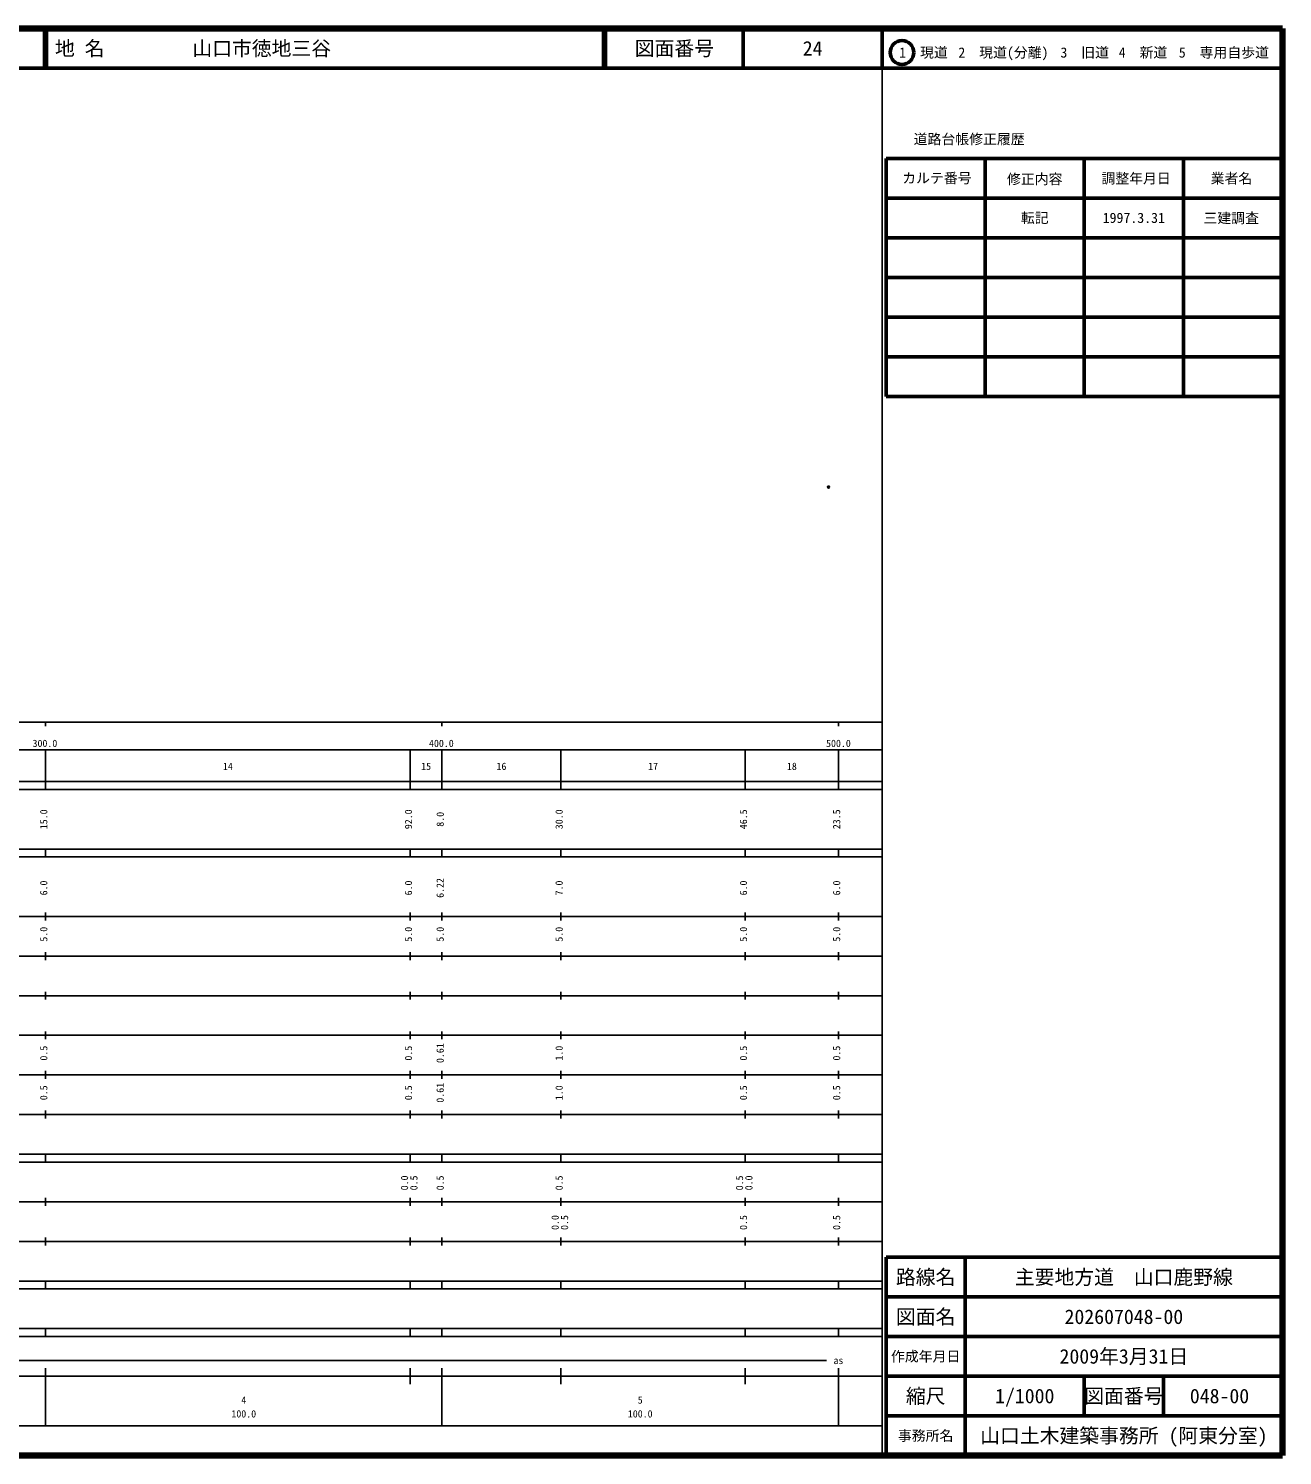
# Model space of a CAD drawing. Units: millimetres on the paper. Extents: x 40 to 680, y 20 to 380.
# Drawn here: x 363.7 to 680, y 20 to 380 of the extents above; entities that cross this region are included whole.
import ezdxf
from ezdxf.enums import TextEntityAlignment as Align

# ---------------------------------------------------------------- set-up
doc = ezdxf.new("R2010")
doc.units = ezdxf.units.MM
doc.header["$PDMODE"] = 32
doc.header["$PDSIZE"] = 0.5
doc.layers.add('M-OTRS', color=6, linetype='Continuous')
doc.layers.add('M-TTL-TXT', color=7, linetype='Continuous')
for name, color, linetype, lineweight in [('M-TTL', 2, 'Continuous', 140), ('M-TTL-BAND', 7, 'Continuous', 25), ('M-TTL-FRAM', 2, 'Continuous', 50), ('M-TTL-LINE', 7, 'Continuous', 50)]:
    doc.layers.add(name, color=color, linetype=linetype, lineweight=lineweight)
doc.styles.add('ＭＳ ゴシック', font='')
doc.styles.get('ＭＳ ゴシック').set_extended_font_data('MS Gothic')

msp = doc.modelspace()

# ---------------------------------------------------------------- linework, layer by layer
at = {"layer": 'M-OTRS'}
msp.add_point((565.524, 264.327), dxfattribs=at)
at = {"layer": 'M-TTL'}
for p, q in [((680, 380), (40, 380)), ((680, 20), (680, 380)), ((40, 20), (680, 20))]:
    msp.add_line(p, q, dxfattribs=at)
at = {"layer": 'M-TTL-BAND'}
for p, q in [((579, 20), (579, 370)), ((40, 205), (579, 205)), ((368, 205), (368, 204)), ((468, 205), (468, 204)), ((568, 205), (568, 204)), ((68, 198), (579, 198)), ((368, 188), (368, 198)), ((460, 188), (460, 198)), ((468, 188), (468, 198)), ((498, 188), (498, 198)), ((544.5, 188), (544.5, 198)), ((568, 188), (568, 198)), ((40, 190), (579, 190)), ((40, 188), (579, 188)), ((40, 173), (579, 173)), ((368, 171), (368, 173)), ((460, 171), (460, 173)), ((468, 171), (468, 173)), ((498, 171), (498, 173)), ((544.5, 171), (544.5, 173)), ((568, 171), (568, 173)), ((40, 171), (579, 171)), ((40, 156), (579, 156)), ((368, 155), (368, 157)), ((460, 155), (460, 157)), ((468, 155), (468, 157)), ((498, 155), (498, 157)), ((544.5, 155), (544.5, 157)), ((568, 155), (568, 157)), ((46, 146), (579, 146)), ((368, 145), (368, 147)), ((460, 145), (460, 147)), ((468, 145), (468, 147)), ((498, 145), (498, 147)), ((544.5, 145), (544.5, 147)), ((568, 145), (568, 147)), ((368, 135), (368, 137)), ((460, 135), (460, 137)), ((468, 135), (468, 137)), ((498, 135), (498, 137)), ((544.5, 135), (544.5, 137)), ((568, 135), (568, 137)), ((52, 136), (579, 136)), ((46, 126), (579, 126)), ((368, 125), (368, 127)), ((460, 125), (460, 127)), ((468, 125), (468, 127)), ((498, 125), (498, 127)), ((544.5, 125), (544.5, 127)), ((568, 125), (568, 127)), ((52, 116), (579, 116)), ((368, 115), (368, 117)), ((460, 115), (460, 117)), ((468, 115), (468, 117)), ((498, 115), (498, 117)), ((544.5, 115), (544.5, 117)), ((568, 115), (568, 117)), ((46, 106), (579, 106)), ((368, 105), (368, 107)), ((460, 105), (460, 107)), ((468, 105), (468, 107)), ((498, 105), (498, 107)), ((544.5, 105), (544.5, 107)), ((568, 105), (568, 107)), ((40, 96), (579, 96)), ((40, 94), (579, 94)), ((368, 94), (368, 96)), ((460, 94), (460, 96)), ((468, 94), (468, 96)), ((498, 94), (498, 96)), ((544.5, 94), (544.5, 96)), ((568, 94), (568, 96)), ((49, 84), (579, 84)), ((368, 83), (368, 85)), ((460, 83), (460, 85)), ((468, 83), (468, 85)), ((498, 83), (498, 85)), ((544.5, 83), (544.5, 85)), ((568, 83), (568, 85)), ((40, 74), (579, 74)), ((368, 73), (368, 75)), ((460, 73), (460, 75)), ((468, 73), (468, 75)), ((498, 73), (498, 75)), ((544.5, 73), (544.5, 75)), ((568, 73), (568, 75)), ((40, 64), (579, 64)), ((40, 62), (579, 62)), ((368, 62), (368, 64)), ((460, 62), (460, 64)), ((468, 62), (468, 64)), ((498, 62), (498, 64)), ((544.5, 62), (544.5, 64)), ((568, 62), (568, 64)), ((40, 52), (579, 52)), ((368, 50), (368, 52)), ((460, 50), (460, 52)), ((468, 50), (468, 52)), ((498, 50), (498, 52)), ((544.5, 50), (544.5, 52)), ((568, 50), (568, 52)), ((40, 50), (579, 50)), ((71, 44), (565, 44)), ((40, 40), (579, 40)), ((368, 27.5), (368, 42)), ((460, 38), (460, 42)), ((468, 27.5), (468, 42)), ((498, 38), (498, 42)), ((544.5, 38), (544.5, 42)), ((568, 27.5), (568, 42)), ((68, 27.5), (579, 27.5))]:
    msp.add_line(p, q, dxfattribs=at)
at = {"layer": 'M-TTL-FRAM'}
for p, q in [((580, 347.197), (580, 287.197)), ((580, 347.197), (680, 347.197)), ((580, 287.197), (680, 287.197)), ((680, 70), (580, 70)), ((580, 70), (580, 20))]:
    msp.add_line(p, q, dxfattribs=at)
at = {"layer": 'M-TTL-LINE'}
for p, q in [((367.75, 380), (367.75, 370)), ((368.25, 380), (368.25, 370)), ((508.747, 380), (508.747, 370)), ((509.247, 380), (509.247, 370)), ((543.997, 380), (543.997, 370)), ((579, 380), (579, 370)), ((40, 370), (680, 370)), ((605, 347.197), (605, 287.197)), ((630, 347.197), (630, 287.197)), ((655, 347.197), (655, 287.197)), ((580, 337.197), (680, 337.197)), ((580, 327.197), (680, 327.197)), ((580, 317.197), (680, 317.197)), ((580, 307.197), (680, 307.197)), ((580, 297.197), (680, 297.197)), ((600, 70), (600, 20)), ((680, 60), (580, 60)), ((680, 50), (580, 50)), ((680, 40), (580, 40)), ((630, 40), (630, 30)), ((650, 40), (650, 30)), ((680, 30), (580, 30))]:
    msp.add_line(p, q, dxfattribs=at)
msp.add_circle((584.031, 373.958), 3, dxfattribs=at)

# ---------------------------------------------------------------- texts
at = {"layer": 'M-TTL-BAND', "style": 'ＭＳ ゴシック'}
for s, p in [('300.0', (367.844, 198.195)), ('400.0', (467.844, 198.195)), ('500.0', (568, 198.195)), ('14', (414, 192.405)), ('15', (464, 192.405)), ('16', (483, 192.405)), ('17', (521.25, 192.405)), ('18', (556.25, 192.405)), ('as', (568, 42.5)), ('4', (418, 32.523)), ('5', (518, 32.523)), ('100.0', (418, 29.033)), ('100.0', (518, 29.033))]:
    msp.add_text(s, height=1.833, dxfattribs=at).set_placement(p, align=Align.BOTTOM_CENTER)
for s, p in [('15.0', (369, 180.5)), ('92.0', (461, 180.5)), ('8.0', (469, 180.5)), ('30.0', (499, 180.5)), ('46.5', (545.5, 180.5)), ('23.5', (569, 180.5)), ('6.0', (369, 163.174)), ('6.0', (461, 163.174)), ('6.22', (469, 163.174)), ('7.0', (499, 163.174)), ('6.0', (545.5, 163.174)), ('6.0', (569, 163.174)), ('5.0', (369, 151.5)), ('5.0', (461, 151.5)), ('5.0', (469, 151.5)), ('5.0', (499, 151.5)), ('5.0', (545.5, 151.5)), ('5.0', (569, 151.5)), ('0.5', (369, 121.5)), ('0.5', (461, 121.5)), ('0.61', (469, 121.5)), ('1.0', (499, 121.5)), ('0.5', (545.5, 121.5)), ('0.5', (569, 121.5)), ('0.5', (369, 111.5)), ('0.5', (461, 111.5)), ('0.61', (469, 111.5)), ('1.0', (499, 111.5)), ('0.5', (545.5, 111.5)), ('0.5', (569, 111.5)), ('0.0', (460, 88.764)), ('0.5', (462.37, 88.764)), ('0.5', (469, 88.764)), ('0.5', (499, 88.764)), ('0.5', (544.5, 88.764)), ('0.0', (546.87, 88.764)), ('0.0', (498, 78.764)), ('0.5', (500.37, 78.764)), ('0.5', (545.5, 78.764)), ('0.5', (569, 78.764))]:
    msp.add_text(s, height=1.833, rotation=90, dxfattribs=at).set_placement(p, align=Align.BOTTOM_CENTER)
at = {"layer": 'M-TTL-TXT', "style": 'ＭＳ ゴシック'}
for s, p in [('地 名', (370.38, 375)), ('山口市徳地三谷', (405.024, 375))]:
    msp.add_text(s, height=3.666, dxfattribs=at).set_placement(p, align=Align.MIDDLE_LEFT)
for s, height, p in [('図面番号', 3.666, (526.622, 375)), ('24', 3.666, (561.497, 375)), ('1\u3000現道', 2.566, (589.448, 373.958)), ('2\u3000現道(分離)', 2.566, (609.619, 373.958)), ('3\u3000旧道', 2.566, (630.121, 373.958)), ('4\u3000新道', 2.566, (644.824, 373.958)), ('5\u3000専用自歩道', 2.566, (665.228, 373.958)), ('道路台帳修正履歴', 2.566, (600.968, 352.113)), ('カルテ番号', 2.566, (592.839, 342.277)), ('修正内容', 2.566, (617.509, 342.023)), ('調整年月日', 2.566, (643.089, 342.197)), ('業者名', 2.566, (667.134, 342.197)), ('転記', 2.566, (617.5, 332.245)), ('1997.3.31', 2.566, (642.5, 332.245)), ('三建調査', 2.566, (667.077, 332.189)), ('路線名', 3.666, (590, 65)), ('路線名', 3.666, (590, 65)), ('主要地方道\u3000山口鹿野線', 3.666, (640, 65)), ('図面名', 3.666, (590, 55)), ('図面名', 3.666, (590, 55)), ('202607048-00', 3.666, (640, 55)), ('2009年3月31日', 3.666, (640, 45)), ('作成年月日', 2.566, (590, 45)), ('作成年月日', 2.566, (590, 45)), ('縮尺', 3.666, (590, 35)), ('縮尺', 3.666, (590, 35)), ('1/1000', 3.666, (615, 35)), ('図面番号', 3.666, (640, 35)), ('図面番号', 3.666, (640, 35)), ('048-00', 3.666, (664.125, 35)), ('事務所名', 2.566, (590, 25)), ('事務所名', 2.566, (590, 25)), ('山口土木建築事務所 (阿東分室)', 3.666, (640, 25))]:
    msp.add_text(s, height=height, dxfattribs=at).set_placement(p, align=Align.MIDDLE_CENTER)

doc.saveas('drawing.dxf')
